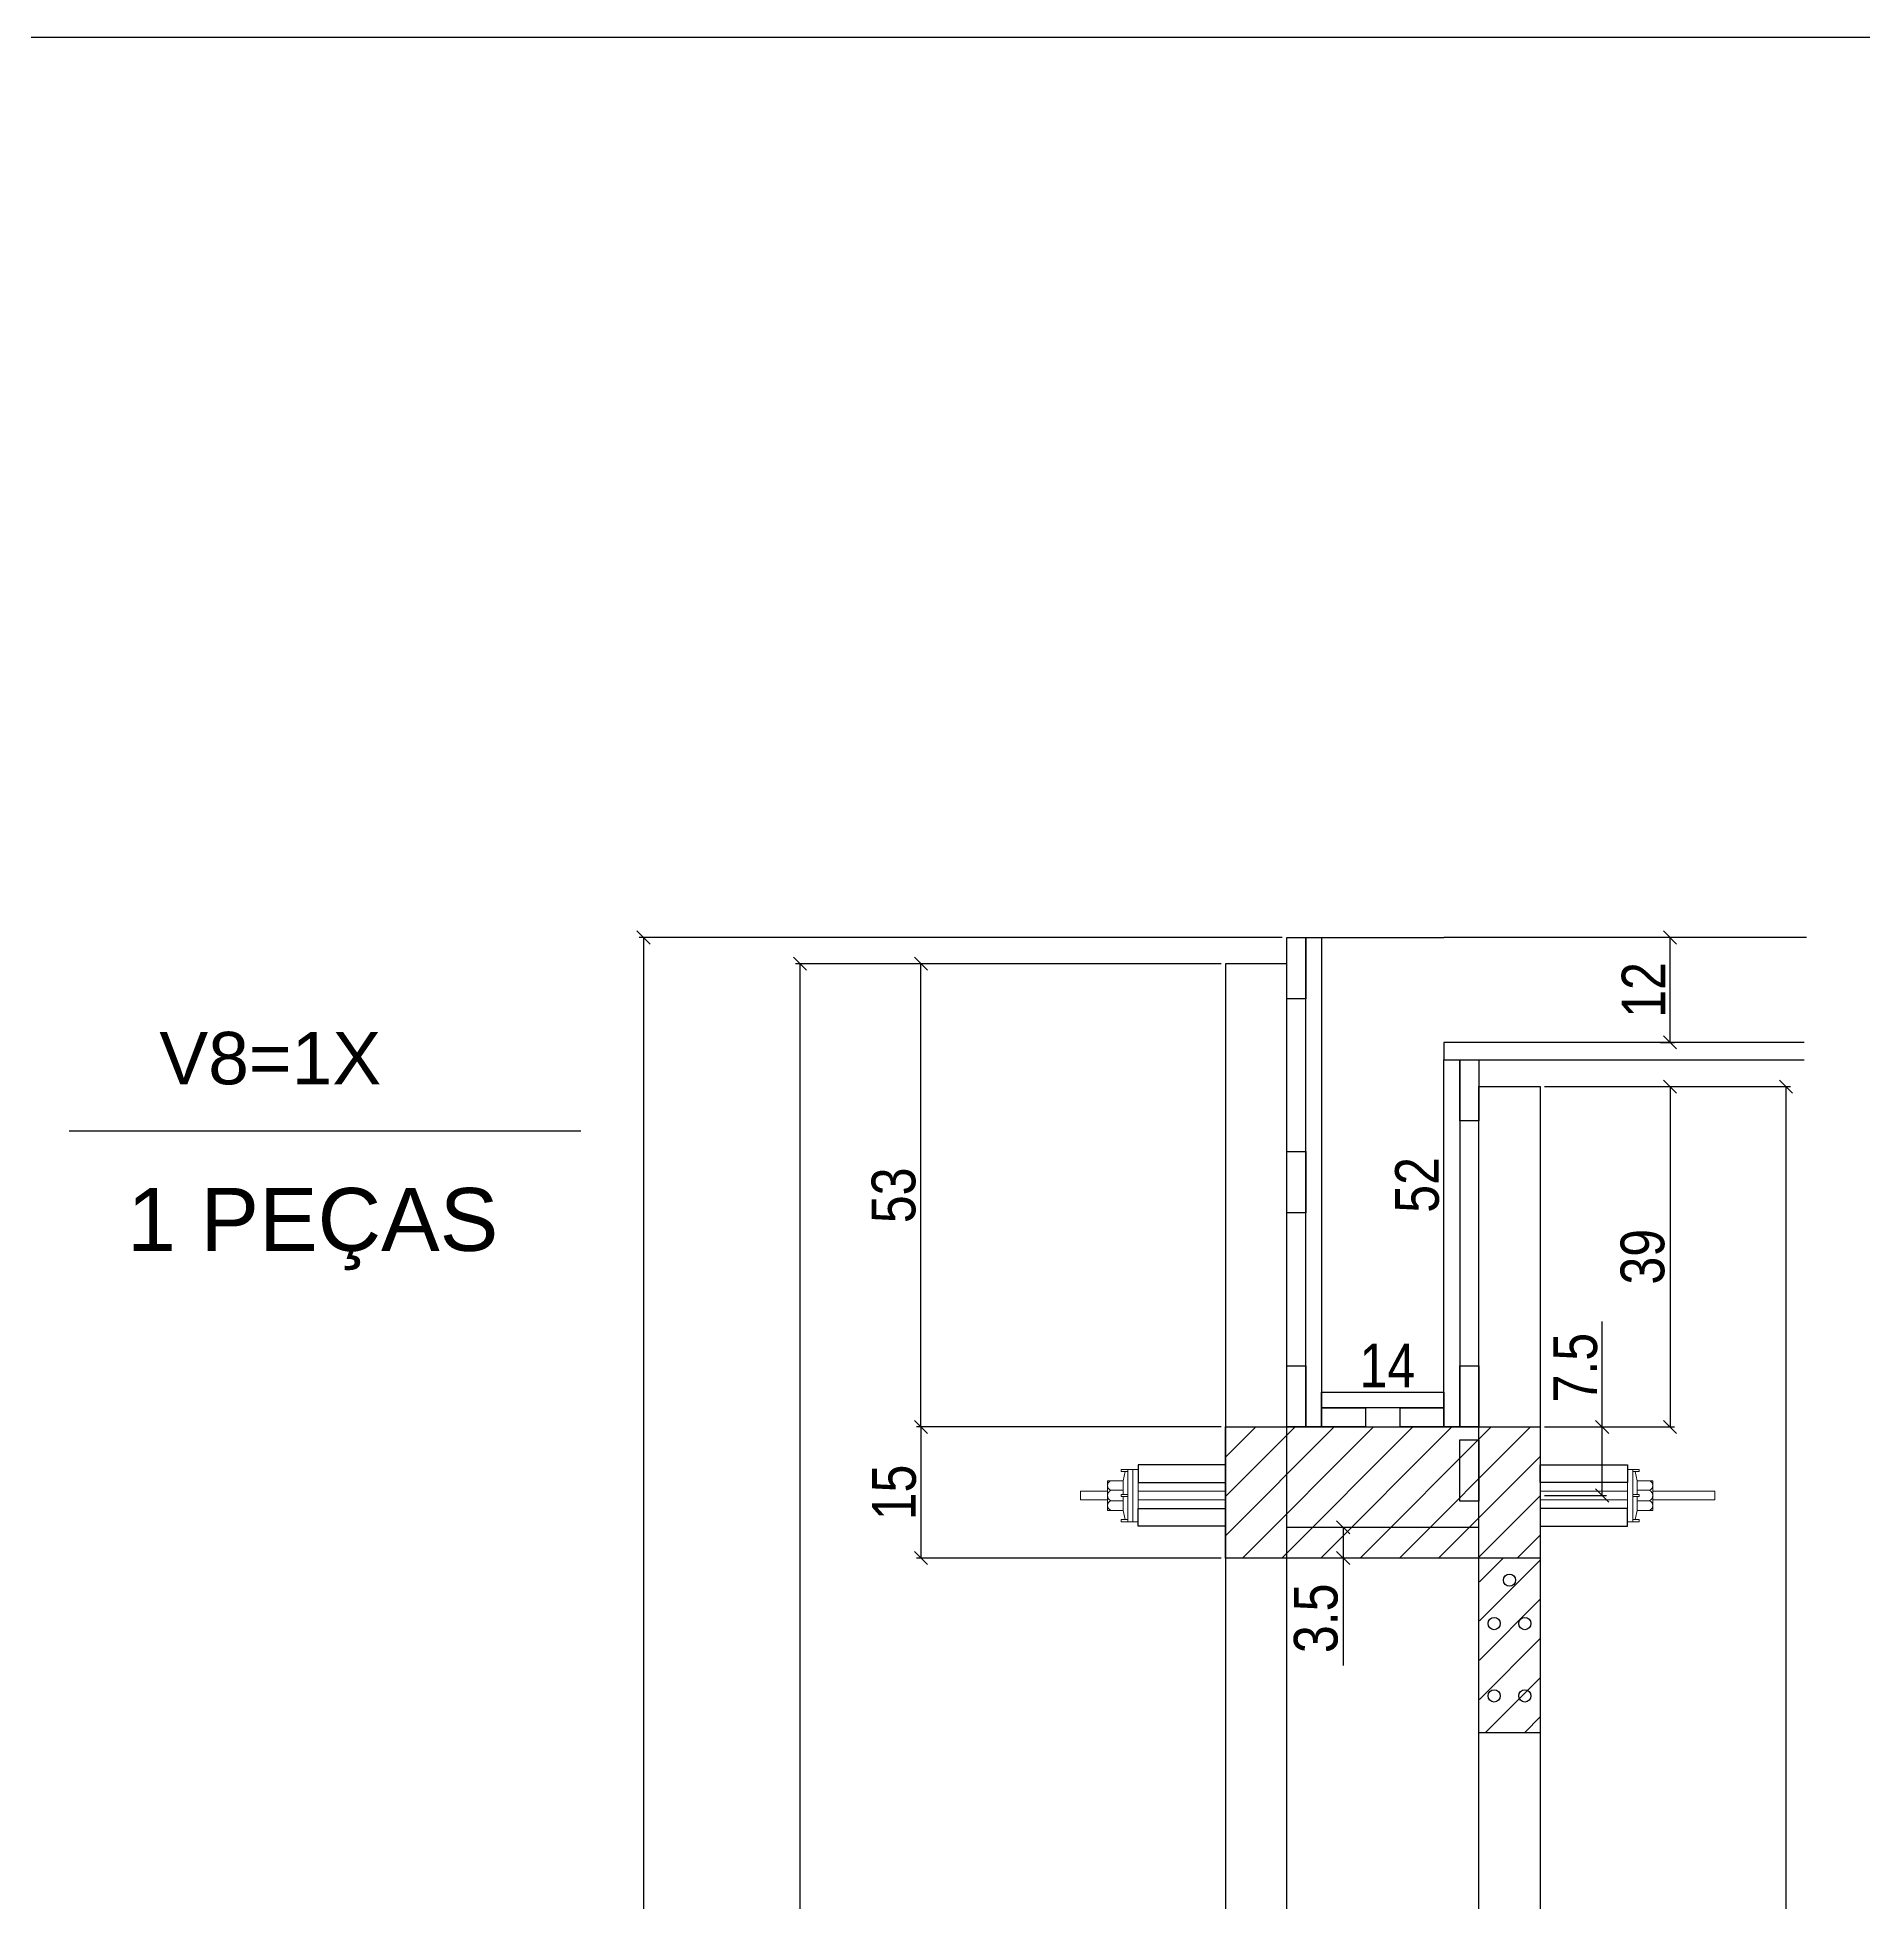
# Model space of a CAD drawing. Extents: x 15230 to 21256, y 3128 to 7338.
# Drawn here: x 18175.3 to 18593.4, y 4014.3 to 4441.3 of the extents above; entities that cross this region are included whole.
import ezdxf

# ---------------------------------------------------------------- set-up
doc = ezdxf.new("R2010")
doc.units = 0
doc.layers.add('BARRA_ANCORAGEM', color=1, linetype='Continuous', lineweight=15)
for name, color, linetype in [('COTA', 241, 'Continuous'), ('TIRAS REESCORAMENTO', 252, 'Continuous'), ('VIGAS', 3, 'Continuous')]:
    doc.layers.add(name, color=color, linetype=linetype)
doc.styles.add('COTA TECNICA 2X', font='techl___.ttf', dxfattribs={"height": 10})
doc.styles.add('R80-50', font='arial.ttf', dxfattribs={"height": 10})
doc.dimstyles.new('SECAO', dxfattribs={"dimscale": 0.333333, "dimtxt": 5, "dimasz": 9, "dimexe": 3, "dimexo": 3, "dimgap": 3, "dimtad": 1, "dimdec": 1, "dimlfac": 0.5, "dimzin": 12, "dimdsep": 46, "dimtxsty": 'COTA TECNICA 2X', "dimblk1": 'OBLIQUE', "dimblk2": 'OBLIQUE', "dimsah": 1, "dimcen": 0.9, "dimclrd": 4, "dimclre": 4, "dimclrt": 240, "dimadec": 1, "dimazin": 3, "dimtfac": 1, "dimtdec": 1, "dimtmove": 0, "dimatfit": 3, "dimfxl": 1, "dimtolj": 1, "dimtzin": 12, "dimarcsym": 0})

# ---------------------------------------------------------------- blocks, each defined once
blk = doc.blocks.new('_Oblique')
at = {"color": 0, "linetype": 'ByBlock', "lineweight": -2}
blk.add_line((-0.5, -0.5), (0.5, 0.5), dxfattribs=at)
blk = doc.blocks.new('*D296')
at = {"layer": 'COTA', "color": 4, "lineweight": -2, "transparency": 16777216}
for p, q in [((18446.31, 4229.21), (18348.89, 4229.21)), ((18349.89, 4229.21), (18349.89, 3671.12)), ((18446.31, 3671.12), (18348.89, 3671.12))]:
    blk.add_line(p, q, dxfattribs=at)
at = {"layer": 'DEFPOINTS', "color": 0, "transparency": 16777216}
for p in [(18447.31, 4229.21), (18349.89, 3671.12), (18447.31, 3671.12)]:
    blk.add_point(p, dxfattribs=at)
at = {"layer": 'COTA', "color": 4, "lineweight": -2, "transparency": 16777216, "xscale": 3, "yscale": 3, "zscale": 3}
for p, rotation in [((18349.89, 4229.21), 90), ((18349.89, 3671.12), 270)]:
    blk.add_blockref('_Oblique', p, dxfattribs=dict(at, rotation=rotation))
at = {"layer": 'COTA', "color": 240, "transparency": 16777216, "insert": (18343.78, 3950.17), "char_height": 10, "attachment_point": 5, "rotation": 90, "style": 'COTA TECNICA 2X'}
blk.add_mtext('\\A1;279', dxfattribs=at)
blk = doc.blocks.new('*D302')
at = {"layer": 'COTA', "color": 4, "lineweight": -2, "transparency": 16777216}
for p, q in [((18446.31, 4229.21), (18376.6, 4229.21)), ((18377.6, 4123.16), (18377.6, 4229.21)), ((18446.31, 4123.16), (18376.6, 4123.16))]:
    blk.add_line(p, q, dxfattribs=at)
at = {"layer": 'DEFPOINTS', "color": 0, "transparency": 16777216}
for p in [(18377.6, 4229.21), (18447.31, 4229.21), (18447.31, 4123.16)]:
    blk.add_point(p, dxfattribs=at)
at = {"layer": 'COTA', "color": 4, "lineweight": -2, "transparency": 16777216, "xscale": 3, "yscale": 3, "zscale": 3}
for p, rotation in [((18377.6, 4229.21), 90), ((18377.6, 4123.16), 270)]:
    blk.add_blockref('_Oblique', p, dxfattribs=dict(at, rotation=rotation))
at = {"layer": 'COTA', "color": 240, "transparency": 16777216, "insert": (18371.38, 4176.19), "char_height": 10, "attachment_point": 5, "rotation": 90, "style": 'COTA TECNICA 2X'}
blk.add_mtext('\\A1;53', dxfattribs=at)
blk = doc.blocks.new('*D303')
at = {"layer": 'COTA', "color": 4, "lineweight": -2, "transparency": 16777216}
for p, q in [((18520.31, 4201.09), (18550.06, 4201.09)), ((18549.06, 4201.09), (18549.06, 4123.16)), ((18520.31, 4123.16), (18550.06, 4123.16))]:
    blk.add_line(p, q, dxfattribs=at)
at = {"layer": 'DEFPOINTS', "color": 0, "transparency": 16777216}
for p in [(18519.31, 4201.09), (18519.31, 4123.16), (18549.06, 4123.16)]:
    blk.add_point(p, dxfattribs=at)
at = {"layer": 'COTA', "color": 4, "lineweight": -2, "transparency": 16777216, "xscale": 3, "yscale": 3, "zscale": 3}
for p, rotation in [((18549.06, 4201.09), 90), ((18549.06, 4123.16), 270)]:
    blk.add_blockref('_Oblique', p, dxfattribs=dict(at, rotation=rotation))
at = {"layer": 'COTA', "color": 240, "transparency": 16777216, "insert": (18542.81, 4162.13), "char_height": 10, "attachment_point": 5, "rotation": 90, "style": 'COTA TECNICA 2X'}
blk.add_mtext('\\A1;39', dxfattribs=at)
blk = doc.blocks.new('*D304')
at = {"layer": 'COTA', "color": 4, "lineweight": -2, "transparency": 16777216}
for p, q in [((18460.31, 4235.21), (18313.09, 4235.21)), ((18314.09, 4235.21), (18314.09, 3651.12)), ((18446.31, 3651.12), (18313.09, 3651.12))]:
    blk.add_line(p, q, dxfattribs=at)
at = {"layer": 'DEFPOINTS', "color": 0, "transparency": 16777216}
for p in [(18461.31, 4235.21), (18314.09, 3651.12), (18447.31, 3651.12)]:
    blk.add_point(p, dxfattribs=at)
at = {"layer": 'COTA', "color": 4, "lineweight": -2, "transparency": 16777216, "xscale": 3, "yscale": 3, "zscale": 3}
for p, rotation in [((18314.09, 4235.21), 90), ((18314.09, 3651.12), 270)]:
    blk.add_blockref('_Oblique', p, dxfattribs=dict(at, rotation=rotation))
at = {"layer": 'COTA', "color": 240, "transparency": 16777216, "insert": (18308, 3943.17), "char_height": 10, "attachment_point": 5, "rotation": 90, "style": 'COTA TECNICA 2X'}
blk.add_mtext('\\A1;292', dxfattribs=at)
blk = doc.blocks.new('*D306')
at = {"layer": 'DEFPOINTS', "color": 0, "transparency": 16777216}
for p in [(18484.35, 4235.21), (18497.31, 4235.21), (18484.35, 4131.16)]:
    blk.add_point(p, dxfattribs=at)
at = {"layer": 'COTA', "color": 240, "transparency": 16777216, "insert": (18491.2, 4178.57), "char_height": 10, "attachment_point": 5, "rotation": 90, "style": 'COTA TECNICA 2X'}
blk.add_mtext('\\A1;52', dxfattribs=at)
blk = doc.blocks.new('*D287')
at = {"layer": 'DEFPOINTS', "color": 0, "transparency": 16777216}
for p in [(18469.31, 4131.16), (18497.31, 4131.16), (18497.31, 4131.16)]:
    blk.add_point(p, dxfattribs=at)
at = {"layer": 'COTA', "color": 240, "transparency": 16777216, "insert": (18484.35, 4137.24), "char_height": 10, "attachment_point": 5, "style": 'COTA TECNICA 2X'}
blk.add_mtext('\\A1;14', dxfattribs=at)
blk = doc.blocks.new('*D289')
at = {"layer": 'COTA', "color": 4, "lineweight": -2, "transparency": 16777216}
for p, q in [((18549.06, 4211.21), (18549.06, 4235.21)), ((18550.06, 4235.21), (18550.06, 4235.21)), ((18546.91, 4211.21), (18550.06, 4211.21))]:
    blk.add_line(p, q, dxfattribs=at)
at = {"layer": 'DEFPOINTS', "color": 0, "transparency": 16777216}
for p in [(18549.06, 4235.21), (18549.06, 4235.21), (18545.91, 4211.21)]:
    blk.add_point(p, dxfattribs=at)
at = {"layer": 'COTA', "color": 4, "lineweight": -2, "transparency": 16777216, "xscale": 3, "yscale": 3, "zscale": 3}
for p, rotation in [((18549.06, 4235.21), 90), ((18549.06, 4211.21), 270)]:
    blk.add_blockref('_Oblique', p, dxfattribs=dict(at, rotation=rotation))
at = {"layer": 'COTA', "color": 240, "transparency": 16777216, "insert": (18543, 4223.21), "char_height": 10, "attachment_point": 5, "rotation": 90, "style": 'COTA TECNICA 2X'}
blk.add_mtext('\\A1;12', dxfattribs=at)
blk = doc.blocks.new('*D290')
at = {"layer": 'COTA', "color": 4, "lineweight": -2, "transparency": 16777216}
for p, q in [((18521.31, 4201.09), (18576.6, 4201.09)), ((18575.6, 4201.09), (18575.6, 3671.12)), ((18521.31, 3671.12), (18576.6, 3671.12))]:
    blk.add_line(p, q, dxfattribs=at)
at = {"layer": 'DEFPOINTS', "color": 0, "transparency": 16777216}
for p in [(18520.31, 4201.09), (18520.31, 3671.12), (18575.6, 3671.12)]:
    blk.add_point(p, dxfattribs=at)
at = {"layer": 'COTA', "color": 4, "lineweight": -2, "transparency": 16777216, "xscale": 3, "yscale": 3, "zscale": 3}
for p, rotation in [((18575.6, 4201.09), 90), ((18575.6, 3671.12), 270)]:
    blk.add_blockref('_Oblique', p, dxfattribs=dict(at, rotation=rotation))
at = {"layer": 'COTA', "color": 240, "transparency": 16777216, "insert": (18569.5, 3936.1), "char_height": 10, "attachment_point": 5, "rotation": 90, "style": 'COTA TECNICA 2X'}
blk.add_mtext('\\A1;265', dxfattribs=at)
blk = doc.blocks.new('*D292')
at = {"layer": 'COTA', "color": 4, "lineweight": -2, "transparency": 16777216}
for p, q in [((18446.31, 4123.16), (18376.6, 4123.16)), ((18377.6, 4123.16), (18377.6, 4093.16)), ((18446.31, 4093.16), (18376.6, 4093.16))]:
    blk.add_line(p, q, dxfattribs=at)
at = {"layer": 'DEFPOINTS', "color": 0, "transparency": 16777216}
for p in [(18447.31, 4123.16), (18377.6, 4093.16), (18447.31, 4093.16)]:
    blk.add_point(p, dxfattribs=at)
at = {"layer": 'COTA', "color": 4, "lineweight": -2, "transparency": 16777216, "xscale": 3, "yscale": 3, "zscale": 3}
for p, rotation in [((18377.6, 4123.16), 90), ((18377.6, 4093.16), 270)]:
    blk.add_blockref('_Oblique', p, dxfattribs=dict(at, rotation=rotation))
at = {"layer": 'COTA', "color": 240, "transparency": 16777216, "insert": (18371.49, 4108.16), "char_height": 10, "attachment_point": 5, "rotation": 90, "style": 'COTA TECNICA 2X'}
blk.add_mtext('\\A1;15', dxfattribs=at)
blk = doc.blocks.new('A$C51C4441F')
at = {"layer": 'BARRA_ANCORAGEM'}
for p, q in [((-2.25, 3.4), (-1.79, 5.5)), ((-2.25, 3.4), (-5.81, 3.39)), ((-5.81, 3.39), (-5.81, -3.39)), ((-2.25, 1.2), (-5.02, 1.2)), ((-2.25, 3.4), (-2.25, 3.4)), ((-2.25, 3.4), (-2.25, 0.25)), ((-2.25, -3.4), (-5.81, -3.39)), ((-2.25, -1.2), (-5.02, -1.2)), ((-2.25, -0.25), (-2.25, -3.4)), ((-2.25, -3.4), (-1.79, -5.5))]:
    blk.add_line(p, q, dxfattribs=at)
for points in [[(-2.7, 6), (-1.2, 6), (-1.2, 5.5), (-2.7, 5.5)], [(-1.2, -6), (0, -6), (0, 6), (-1.2, 6)], [(-2.7, 0.25), (-1.2, 0.25), (-1.2, -0.25), (-2.7, -0.25)], [(-2.7, -6), (-1.2, -6), (-1.2, -5.5), (-2.7, -5.5)]]:
    blk.add_lwpolyline(points, close=True, dxfattribs=at)
for centre, radius, start, end in [((-4.66, 2.3), 1.15, 107.7845, 252.2718), ((-4.52, 0), 1.3, 112.648, 247.4083), ((-4.66, -2.3), 1.15, 107.7845, 252.2718)]:
    blk.add_arc(centre, radius, start, end, dxfattribs=at)
blk = doc.blocks.new('*D307')
at = {"layer": 'COTA', "color": 4, "lineweight": -2, "transparency": 16777216}
for p, q in [((18533.53, 4123.16), (18533.53, 4147.31)), ((18520.31, 4123.16), (18534.53, 4123.16)), ((18533.53, 4107.46), (18533.53, 4123.16)), ((18520.31, 4107.46), (18534.53, 4107.46))]:
    blk.add_line(p, q, dxfattribs=at)
at = {"layer": 'DEFPOINTS', "color": 0, "transparency": 16777216}
for p in [(18519.31, 4123.16), (18533.53, 4123.16), (18519.31, 4107.46)]:
    blk.add_point(p, dxfattribs=at)
at = {"layer": 'COTA', "color": 4, "lineweight": -2, "transparency": 16777216, "xscale": 3, "yscale": 3, "zscale": 3}
for p, rotation in [((18533.53, 4123.16), 90), ((18533.53, 4107.46), 270)]:
    blk.add_blockref('_Oblique', p, dxfattribs=dict(at, rotation=rotation))
at = {"layer": 'COTA', "color": 240, "transparency": 16777216, "insert": (18527.42, 4136.74), "char_height": 10, "attachment_point": 5, "rotation": 90, "style": 'COTA TECNICA 2X'}
blk.add_mtext('\\A1;7.5', dxfattribs=at)
blk = doc.blocks.new('*D308')
at = {"layer": 'COTA', "color": 4, "lineweight": -2, "transparency": 16777216}
for p, q in [((18482.31, 4100.16), (18473.23, 4100.16)), ((18474.23, 4100.16), (18474.23, 4093.16)), ((18482.31, 4093.16), (18473.23, 4093.16)), ((18474.23, 4093.16), (18474.23, 4068.56))]:
    blk.add_line(p, q, dxfattribs=at)
at = {"layer": 'DEFPOINTS', "color": 0, "transparency": 16777216}
for p in [(18483.31, 4100.16), (18474.23, 4093.16), (18483.31, 4093.16)]:
    blk.add_point(p, dxfattribs=at)
at = {"layer": 'COTA', "color": 4, "lineweight": -2, "transparency": 16777216, "xscale": 3, "yscale": 3, "zscale": 3}
for p, rotation in [((18474.23, 4100.16), 90), ((18474.23, 4093.16), 270)]:
    blk.add_blockref('_Oblique', p, dxfattribs=dict(at, rotation=rotation))
at = {"layer": 'COTA', "color": 240, "transparency": 16777216, "insert": (18468.02, 4079.36), "char_height": 10, "attachment_point": 5, "rotation": 90, "style": 'COTA TECNICA 2X'}
blk.add_mtext('\\A1;3.5', dxfattribs=at)

msp = doc.modelspace()

# ---------------------------------------------------------------- hatches: boundary and pattern name
at = {"layer": 'COTA'}
h = msp.add_hatch(dxfattribs=at)
h.set_pattern_fill('ANSI31', color=256, scale=2, style=0)
h.set_pattern_definition([(45, (-6167.641, -209173.9055), (-4.49012806, 4.49012806), [])])
h.paths.add_polyline_path([(18519.31, 4093.16), (18519.31, 4123.16), (18447.31, 4123.16), (18447.31, 4093.16)])
h = msp.add_hatch(dxfattribs=at)
h.set_pattern_fill('ANSI31', color=256, scale=2, style=0)
h.set_pattern_definition([(45, (-5154.4175, -194166.246), (-4.49012806, 4.49012806), [])])
h.paths.add_polyline_path([(18505.43, 4053.14), (18519.43, 4053.14), (18519.43, 4093.08), (18505.43, 4093.08)])

# ---------------------------------------------------------------- linework, layer by layer
at = {"linetype": 'Continuous'}
for p, q in [((18447.31, 4093.16), (18447.31, 4123.16)), ((18447.31, 4123.16), (18519.31, 4123.16)), ((18519.31, 4123.16), (18519.31, 4093.16)), ((18505.31, 4100.16), (18461.31, 4100.16)), ((18519.31, 4093.16), (18447.31, 4093.16))]:
    msp.add_line(p, q, dxfattribs=at)
msp.add_line((18519.31, 4053.14), (18505.31, 4053.14))
msp.add_lwpolyline([(18447.31, 3671.12), (18461.31, 3671.12), (18461.31, 4229.21), (18447.31, 4229.21)], close=True, dxfattribs=at)
msp.add_lwpolyline([(18505.31, 4100.16), (18505.31, 4201.09), (18519.31, 4201.09), (18519.31, 3671.12), (18505.31, 3671.12), (18505.31, 4100.16)], dxfattribs=at)
for centre in [(18512.31, 4088.08), (18508.81, 4078.14), (18515.81, 4078.14), (18508.81, 4061.59), (18515.81, 4061.59)]:
    msp.add_circle(centre, 1.4)
at = {"layer": 'BARRA_ANCORAGEM'}
for points in [[(18426.11, 4113.46), (18427.31, 4113.46), (18427.31, 4101.46), (18426.11, 4101.46)], [(18540.51, 4113.46), (18539.31, 4113.46), (18539.31, 4101.46), (18540.51, 4101.46)], [(18414.11, 4106.46), (18420.29, 4106.46), (18420.29, 4108.46), (18414.11, 4108.46)], [(18427.31, 4106.46), (18447.31, 4106.46), (18447.31, 4108.46), (18427.31, 4108.46)], [(18539.31, 4106.46), (18519.31, 4106.46), (18519.31, 4108.46), (18539.31, 4108.46)], [(18545.12, 4106.46), (18559.31, 4106.46), (18559.31, 4108.46), (18545.12, 4108.46)]]:
    msp.add_lwpolyline(points, close=True, dxfattribs=at)
at = {"layer": 'TIRAS REESCORAMENTO', "linetype": 'ByBlock'}
for p, q in [((18469.31, 4235.21), (18497.31, 4235.21)), ((18580.27, 4235.21), (18497.31, 4235.21)), ((18497.31, 4207.21), (18579.79, 4207.21))]:
    msp.add_line(p, q, dxfattribs=at)
for points in [[(18461.31, 4235.21), (18465.71, 4235.21), (18465.71, 4221.21), (18461.31, 4221.21)], [(18500.91, 4207.21), (18505.31, 4207.21), (18505.31, 4193.21), (18500.91, 4193.21)], [(18461.31, 4186.19), (18465.71, 4186.19), (18465.71, 4172.19), (18461.31, 4172.19)], [(18461.31, 4137.16), (18465.71, 4137.16), (18465.71, 4123.16), (18461.31, 4123.16)], [(18500.91, 4137.16), (18505.31, 4137.16), (18505.31, 4123.16), (18500.91, 4123.16)], [(18497.31, 4127.56), (18469.31, 4127.56), (18469.31, 4131.16), (18497.31, 4131.16)], [(18479.31, 4127.56), (18479.31, 4123.16), (18469.31, 4123.16), (18469.31, 4127.56)], [(18497.31, 4127.56), (18497.31, 4123.16), (18487.31, 4123.16), (18487.31, 4127.56)], [(18500.91, 4120.19), (18505.31, 4120.19), (18505.31, 4106.19), (18500.91, 4106.19)], [(18427.31, 4110.46), (18447.31, 4110.46), (18447.31, 4114.46), (18427.31, 4114.46)], [(18539.31, 4110.46), (18519.31, 4110.46), (18519.31, 4114.46), (18539.31, 4114.46)], [(18427.31, 4104.46), (18447.31, 4104.46), (18447.31, 4100.46), (18427.31, 4100.46)], [(18539.31, 4104.46), (18519.31, 4104.46), (18519.31, 4100.46), (18539.31, 4100.46)]]:
    msp.add_lwpolyline(points, close=True, dxfattribs=at)
for points in [[(18469.31, 4123.16), (18465.71, 4123.16), (18465.71, 4235.21), (18469.31, 4235.21), (18469.31, 4123.16)], [(18579.79, 4211.21), (18497.31, 4211.21), (18497.31, 4207.21), (18579.79, 4207.21)], [(18500.91, 4123.16), (18497.31, 4123.16), (18497.31, 4207.21), (18500.91, 4207.21), (18500.91, 4123.16)]]:
    msp.add_lwpolyline(points, dxfattribs=at)
at = {"layer": 'VIGAS', "color": 7}
msp.add_line((18182.61, 4190.93), (18299.76, 4190.93), dxfattribs=at)
at = {"layer": 'VIGAS'}
msp.add_lwpolyline([(18608.08, 3476.51), (18163.79, 3476.51), (18163.79, 4441.29), (18608.08, 4441.29)], close=True, dxfattribs=at)

# ---------------------------------------------------------------- block references
at = {"layer": 'BARRA_ANCORAGEM', "xscale": -1, "rotation": 180}
msp.add_blockref('A$C51C4441F', (18426.11, 4107.46), dxfattribs=at)
at = {"layer": 'BARRA_ANCORAGEM', "xscale": -1}
msp.add_blockref('A$C51C4441F', (18539.31, 4107.46), dxfattribs=at)

# ---------------------------------------------------------------- texts
at = {"layer": 'VIGAS', "color": 0, "style": 'R80-50'}
msp.add_text('V8=1X', height=12, dxfattribs=at).set_placement((18203.26, 4201.6))
at = {"layer": 'VIGAS', "color": 7, "insert": (18195.88, 4177.87), "char_height": 14.4, "attachment_point": 1, "style": 'R80-50'}
msp.add_mtext_dynamic_manual_height_columns('1 PEÇAS', width=162.221, gutter_width=50, heights=[0], dxfattribs=at)

# ---------------------------------------------------------------- dimensions: what is measured, and where the dimension line sits
at = {"layer": 'COTA', "color": 3}
for base, p1, p2, picture, middle in [((18314.09, 3651.12), (18461.31, 4235.21), (18447.31, 3651.12), '*D304', (18308, 3943.17)), ((18549.06, 4235.21), (18545.91, 4211.21), (18549.06, 4235.21), '*D289', (18543, 4223.21)), ((18349.89, 3671.12), (18447.31, 4229.21), (18447.31, 3671.12), '*D296', (18343.78, 3950.17)), ((18377.6, 4229.21), (18447.31, 4123.16), (18447.31, 4229.21), '*D302', (18371.38, 4176.19)), ((18549.06, 4123.16), (18519.31, 4201.09), (18519.31, 4123.16), '*D303', (18542.81, 4162.13)), ((18575.6, 3671.12), (18520.31, 4201.09), (18520.31, 3671.12), '*D290', (18569.5, 3936.1)), ((18377.6, 4093.16), (18447.31, 4123.16), (18447.31, 4093.16), '*D292', (18371.49, 4108.16)), ((18474.23, 4093.16), (18483.31, 4100.16), (18483.31, 4093.16), '*D308', (18468.02, 4079.36))]:
    dim = msp.add_linear_dim(base=base, p1=p1, p2=p2, angle=90, dimstyle='SECAO', dxfattribs=at)
    dim.commit()
    dim.dimension.update_dxf_attribs({"geometry": picture, "text_midpoint": middle})
dim = msp.add_linear_dim(base=(18497.31, 4235.21), p1=(18484.35, 4131.16), p2=(18484.35, 4235.21), angle=90, dimstyle='SECAO', override={"dimse1": 1, "dimse2": 1, "dimsd1": 1, "dimsd2": 1}, dxfattribs=at)
dim.commit()
dim.dimension.update_dxf_attribs({"geometry": '*D306', "text_midpoint": (18497.31, 4178.57), "dimtype": 160})
dim = msp.add_linear_dim(base=(18533.53, 4123.16), p1=(18519.31, 4107.46), p2=(18519.31, 4123.16), angle=90, text='7.5', dimstyle='SECAO', dxfattribs=at)
dim.commit()
dim.dimension.update_dxf_attribs({"geometry": '*D307', "text_midpoint": (18527.42, 4136.74)})
dim = msp.add_linear_dim(base=(18497.31, 4131.16), p1=(18469.31, 4131.16), p2=(18497.31, 4131.16), dimstyle='SECAO', override={"dimse1": 1, "dimse2": 1, "dimsd1": 1, "dimsd2": 1}, dxfattribs=at)
dim.commit()
dim.dimension.update_dxf_attribs({"geometry": '*D287', "text_midpoint": (18484.35, 4131.16), "dimtype": 160})

doc.saveas('drawing.dxf')
